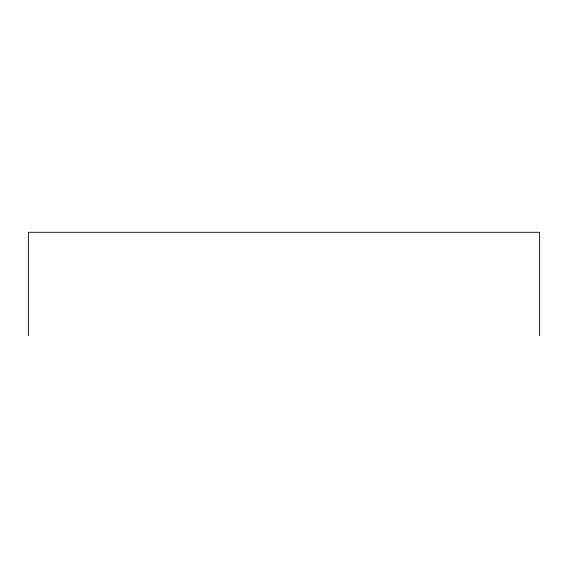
<?xml version="1.0" encoding="UTF-8"?>
<svg xmlns="http://www.w3.org/2000/svg" width="568" height="568" viewBox="0 0 568 568"><rect width="100%" height="100%" fill="white"/><g stroke="black" fill="none" stroke-linecap="round" stroke-linejoin="round"><path stroke-width="0.85" d="M539.6 335.702L539.6 232.298L28.4 232.298L28.4 335.702"/></g></svg>
